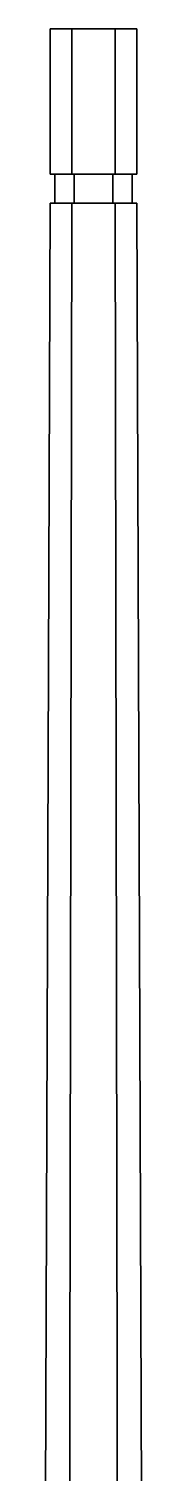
# Model space of a CAD drawing. Header units: millimetres. Extents: x -1.34 to 7, y -2.32 to 3.92.
# Drawn here: x -0.42 to -0.32, y 2.43 to 3.92 of the extents above; entities that cross this region are included whole.
import ezdxf

# ---------------------------------------------------------------- set-up
doc = ezdxf.new("R2010")
doc.units = ezdxf.units.MM
doc.layers.add('gun', color=1, linetype='Continuous')

msp = doc.modelspace()

# ---------------------------------------------------------------- linework, layer by layer
at = {"layer": 'gun'}
for points in [[(-0.3925, 3.92, 1.409), (-0.415, 3.92, 1.37), (-0.415, 3.77, 1.37), (-0.3925, 3.77, 1.409)], [(-0.415, 3.92, 1.37), (-0.3925, 3.92, 1.331), (-0.3925, 3.77, 1.331), (-0.415, 3.77, 1.37)], [(-0.325, 3.92, 1.37), (-0.415, 3.92, 1.37), (-0.3925, 3.92, 1.409), (-0.3475, 3.92, 1.409)], [(-0.3475, 3.92, 1.331), (-0.3925, 3.92, 1.331), (-0.415, 3.92, 1.37), (-0.325, 3.92, 1.37)], [(-0.3475, 3.92, 1.409), (-0.3925, 3.92, 1.409), (-0.3925, 3.77, 1.409), (-0.3475, 3.77, 1.409)], [(-0.3925, 3.92, 1.331), (-0.3475, 3.92, 1.331), (-0.3475, 3.77, 1.331), (-0.3925, 3.77, 1.331)], [(-0.325, 3.92, 1.37), (-0.3475, 3.92, 1.409), (-0.3475, 3.77, 1.409), (-0.325, 3.77, 1.37)], [(-0.3475, 3.92, 1.331), (-0.325, 3.92, 1.37), (-0.325, 3.77, 1.37), (-0.3475, 3.77, 1.331)], [(-0.3475, 3.77, 1.409), (-0.3925, 3.77, 1.409), (-0.415, 3.77, 1.37), (-0.325, 3.77, 1.37)], [(-0.325, 3.77, 1.37), (-0.415, 3.77, 1.37), (-0.3925, 3.77, 1.331), (-0.3475, 3.77, 1.331)], [(-0.39, 3.77, 1.4046), (-0.41, 3.77, 1.37), (-0.41, 3.74, 1.37), (-0.39, 3.74, 1.4046)], [(-0.41, 3.77, 1.37), (-0.39, 3.77, 1.3354), (-0.39, 3.74, 1.3354), (-0.41, 3.74, 1.37)], [(-0.35, 3.77, 1.4046), (-0.39, 3.77, 1.4046), (-0.39, 3.74, 1.4046), (-0.35, 3.74, 1.4046)], [(-0.39, 3.77, 1.3354), (-0.35, 3.77, 1.3354), (-0.35, 3.74, 1.3354), (-0.39, 3.74, 1.3354)], [(-0.33, 3.77, 1.37), (-0.35, 3.77, 1.4046), (-0.35, 3.74, 1.4046), (-0.33, 3.74, 1.37)], [(-0.35, 3.77, 1.3354), (-0.33, 3.77, 1.37), (-0.33, 3.74, 1.37), (-0.35, 3.74, 1.3354)], [(-0.3925, 3.74, 1.409), (-0.415, 3.74, 1.37), (-0.42, 2.31, 1.37), (-0.395, 2.31, 1.4133)], [(-0.415, 3.74, 1.37), (-0.3925, 3.74, 1.331), (-0.395, 2.31, 1.3267), (-0.42, 2.31, 1.37)], [(-0.3475, 3.74, 1.331), (-0.3925, 3.74, 1.331), (-0.415, 3.74, 1.37), (-0.325, 3.74, 1.37)], [(-0.325, 3.74, 1.37), (-0.415, 3.74, 1.37), (-0.3925, 3.74, 1.409), (-0.3475, 3.74, 1.409)], [(-0.3475, 3.74, 1.409), (-0.3925, 3.74, 1.409), (-0.395, 2.31, 1.4133), (-0.345, 2.31, 1.4133)], [(-0.3925, 3.74, 1.331), (-0.3475, 3.74, 1.331), (-0.345, 2.31, 1.3267), (-0.395, 2.31, 1.3267)], [(-0.325, 3.74, 1.37), (-0.3475, 3.74, 1.409), (-0.345, 2.31, 1.4133), (-0.32, 2.31, 1.37)], [(-0.3475, 3.74, 1.331), (-0.325, 3.74, 1.37), (-0.32, 2.31, 1.37), (-0.345, 2.31, 1.3267)]]:
    msp.add_3dface(points, dxfattribs=at)

doc.saveas('drawing.dxf')
